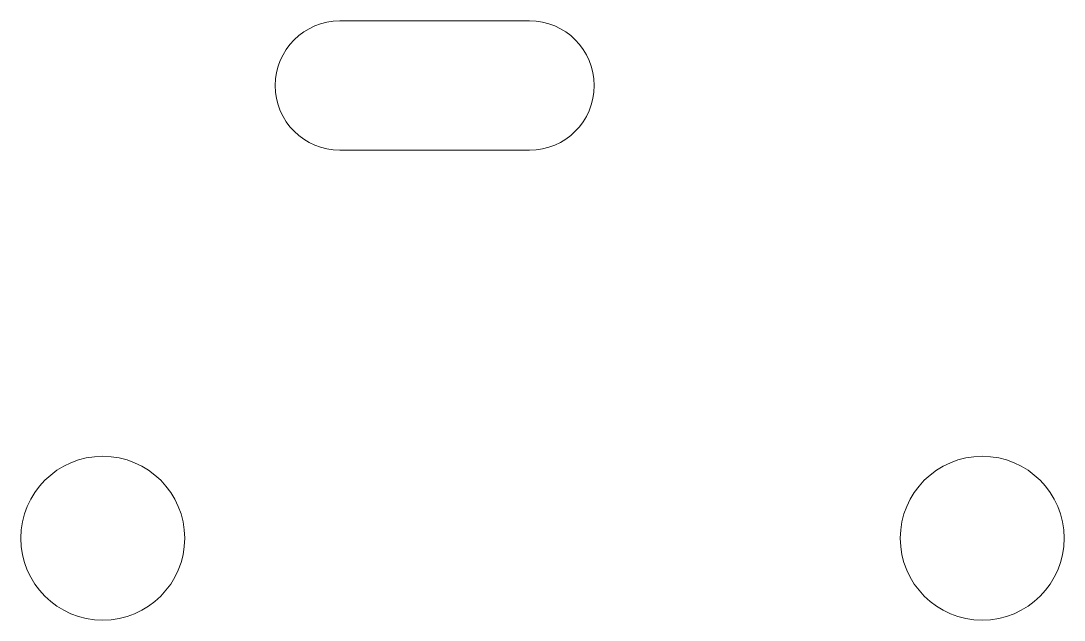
# Model space of a CAD drawing. Header units: millimetres. Extents: x 23.8 to 35.9, y 6.7 to 13.6.
import ezdxf

# ---------------------------------------------------------------- set-up
doc = ezdxf.new("R2010")
doc.units = ezdxf.units.MM
doc.layers.get('0').update_dxf_attribs({"linetype": 'CONTINUOUS', "lineweight": 0})

msp = doc.modelspace()

# ---------------------------------------------------------------- linework, layer by layer
for p, q in [((27.45, 13.6), (29.65, 13.6)), ((26.7, 12.85), (26.7, 12.85)), ((30.4, 12.85), (30.4, 12.85)), ((29.65, 12.1), (27.45, 12.1))]:
    msp.add_line(p, q)
for centre in [(24.7, 7.6), (34.9, 7.6)]:
    msp.add_circle(centre, 0.95)
for centre, start, end in [((27.45, 12.85), 90, 270), ((29.65, 12.85), 270, 90)]:
    msp.add_arc(centre, 0.75, start, end)

doc.saveas('drawing.dxf')
